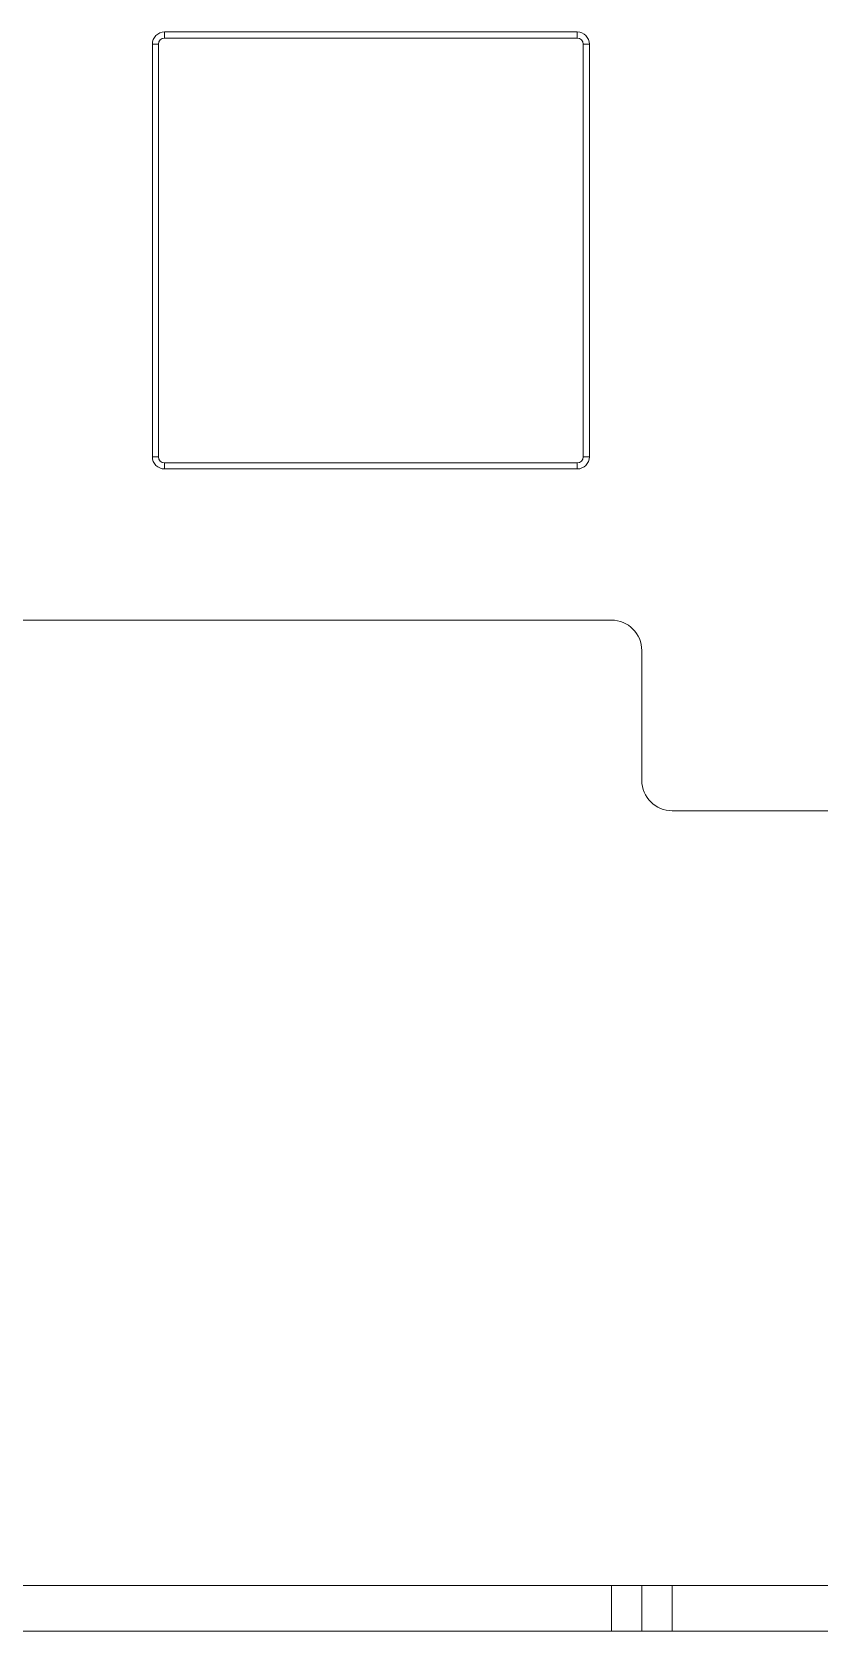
# Model space of a CAD drawing. Header units: millimetres. Extents: x 78 to 606, y -329 to -69.
# Drawn here: x 459.7 to 485.7, y -285 to -232.3 of the extents above; entities that cross this region are included whole.
import ezdxf

# ---------------------------------------------------------------- set-up
doc = ezdxf.new("R2010")
doc.units = ezdxf.units.MM
doc.header["$MEASUREMENT"] = 0
doc.layers.add('图层 1', color=7, linetype='Continuous', lineweight=0)

msp = doc.modelspace()

# ---------------------------------------------------------------- linework, layer by layer
at = {"layer": '图层 1', "color": 18, "lineweight": 5, "true_color": 0x040000}
for p, q in [((477.691, -232.327), (464.091, -232.327)), ((464.091, -232.327), (464.091, -232.527)), ((477.691, -232.527), (477.691, -232.327)), ((463.891, -232.727), (463.691, -232.727)), ((463.691, -232.727), (463.691, -246.327)), ((463.891, -232.727), (463.891, -246.327)), ((477.691, -232.527), (464.091, -232.527)), ((478.091, -232.727), (477.891, -232.727)), ((477.891, -246.327), (477.891, -232.727)), ((478.091, -246.327), (478.091, -232.727)), ((463.691, -246.327), (463.891, -246.327)), ((464.091, -246.527), (477.691, -246.527)), ((464.091, -246.527), (464.091, -246.727)), ((477.691, -246.727), (477.691, -246.527)), ((477.891, -246.327), (478.091, -246.327)), ((464.091, -246.727), (477.691, -246.727)), ((478.818, -251.711), (427.608, -251.711)), ((479.818, -256.993), (479.818, -252.711)), ((542.818, -257.993), (480.818, -257.993)), ((128.936, -283.527), (566.097, -283.527)), ((478.818, -285.027), (478.818, -283.527)), ((479.818, -283.527), (479.818, -285.027)), ((480.818, -283.527), (480.818, -285.027)), ((128.936, -285.027), (566.097, -285.027))]:
    msp.add_line(p, q, dxfattribs=at)
for points in [[(464.091, -232.327), (463.87, -232.327), (463.691, -232.506), (463.691, -232.727)], [(478.091, -232.727), (478.091, -232.506), (477.912, -232.327), (477.691, -232.327)], [(463.691, -246.327), (463.691, -246.548), (463.87, -246.727), (464.091, -246.727)], [(477.691, -246.727), (477.912, -246.727), (478.091, -246.548), (478.091, -246.327)], [(479.818, -252.711), (479.818, -252.158), (479.371, -251.711), (478.818, -251.711)], [(479.818, -256.993), (479.818, -257.545), (480.266, -257.993), (480.818, -257.993)]]:
    msp.add_open_spline(points, degree=3, dxfattribs=at)
for points in [[(464.091, -232.527), (463.98, -232.527), (463.891, -232.616), (463.891, -232.727), (463.891, -232.727), (463.891, -232.727), (463.891, -232.727)], [(477.891, -232.727), (477.891, -232.616), (477.801, -232.527), (477.691, -232.527), (477.691, -232.527), (477.691, -232.527), (477.691, -232.527)], [(463.891, -246.327), (463.891, -246.437), (463.98, -246.527), (464.091, -246.527), (464.091, -246.527), (464.091, -246.527), (464.091, -246.527)], [(477.691, -246.527), (477.801, -246.527), (477.891, -246.437), (477.891, -246.327), (477.891, -246.327), (477.891, -246.327), (477.891, -246.327)]]:
    msp.add_open_spline(points, degree=3, knots=[0, 0, 0, 0, 1, 1, 1, 2, 2, 2, 2], dxfattribs=at)

doc.saveas('drawing.dxf')
